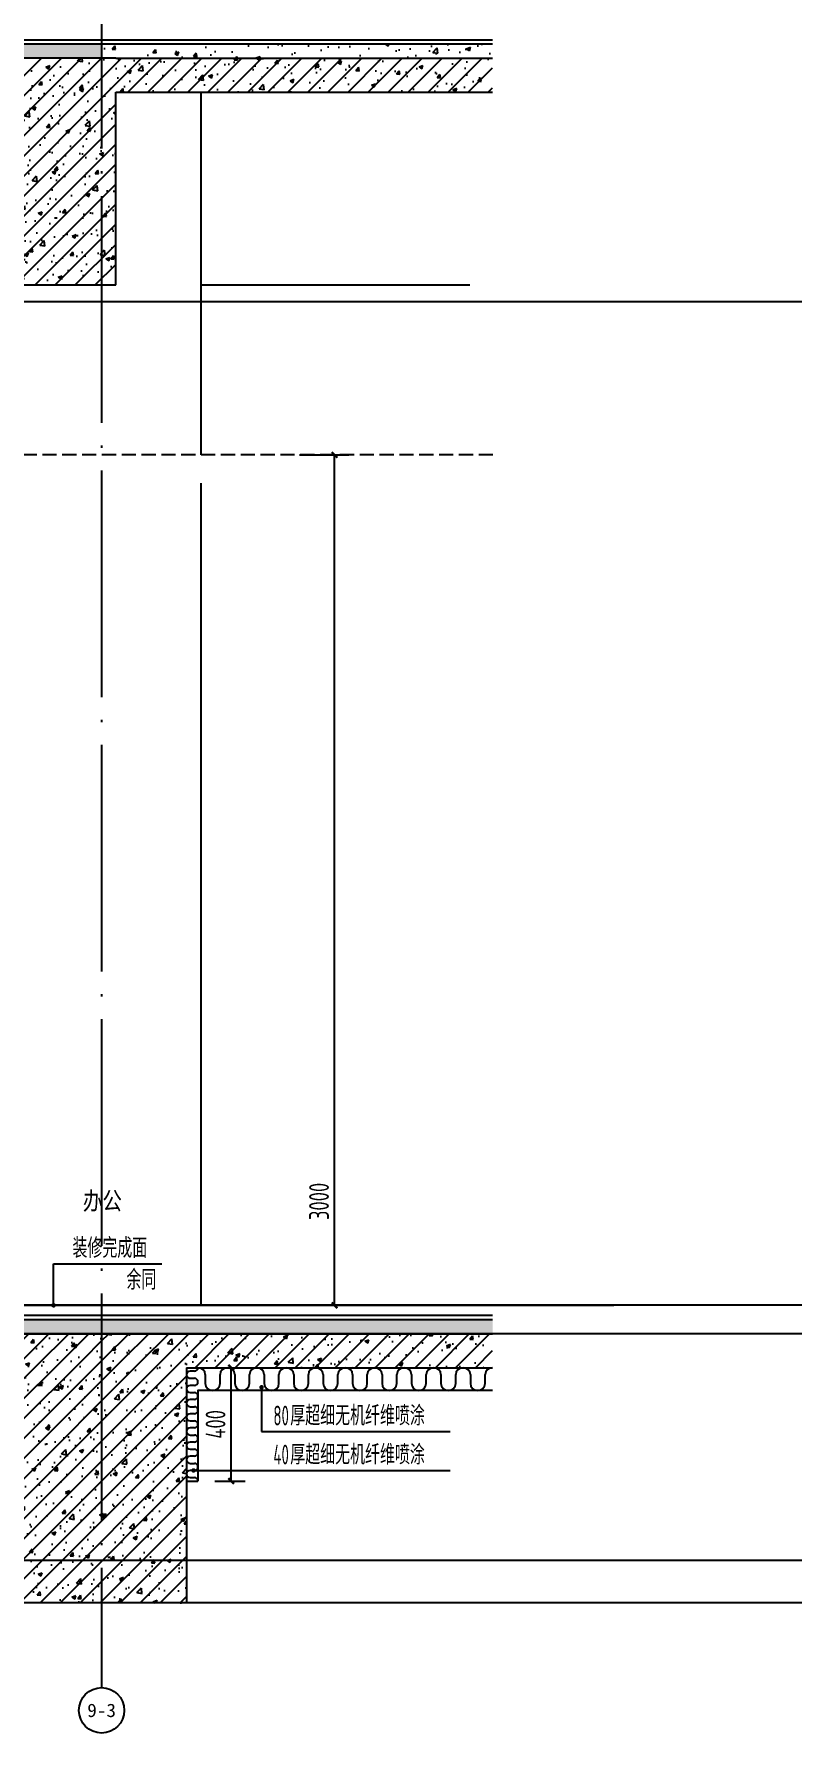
# Model space of a CAD drawing. Extents: x 198753 to 882193, y -399300 to 132460.
# Drawn here: x 387138 to 389814, y -79354 to -73360 of the extents above; entities that cross this region are included whole.
import ezdxf
from ezdxf.enums import TextEntityAlignment as Align

# ---------------------------------------------------------------- set-up
doc = ezdxf.new("R2010")
doc.units = 0
doc.header["$LTSCALE"] = 1000
doc.header["$MEASUREMENT"] = 0
doc.linetypes.add('DASH', pattern=[0.35, 0.25, -0.1])
doc.linetypes.add('DOTE', pattern=[2.42, 2, -0.2, 0.02, -0.2])
for name, color, linetype in [('01-标注_尺寸', 124, 'Continuous'), ('01-标注_符号', 200, 'Continuous'), ('01-标注_轴线坐标', 132, 'Continuous'), ('02-TEXT_标注', 130, 'Continuous'), ('02-TEXT_轴号', 7, 'Continuous'), ('05-填充_天正', 26, 'Continuous'), ('A-0-房间名称', 7, 'Continuous'), ('A-STR-面层', 191, 'Continuous'), ('A-SUR_保温', 222, 'Continuous'), ('A-SUR_面层', 191, 'Continuous'), ('A-TECH_结构', 21, 'Continuous'), ('A_AXIS-轴线', 36, 'DOTE'), ('A_STR-砼墙', 51, 'Continuous'), ('A_STR-砼柱', 51, 'Continuous'), ('AXIS_TEXT', 7, 'Continuous')]:
    doc.layers.add(name, color=color, linetype=linetype)
doc.layers.add('04-不打印_辅助线', color=165, linetype='Continuous', plot=False)
doc.styles.add('_TCH_AXIS', font='STXIHEI.TTF', dxfattribs={"width": 0.75})
doc.styles.add('_TCH_DIM', font='ROS1', dxfattribs={"width": 0.8, "bigfont": 'JD'})
doc.styles.add('_TCH_DIM_T3', font='ROS1', dxfattribs={"width": 0.8, "bigfont": 'JD'})
doc.styles.add('_TCH_SPACE', font='STXIHEI.TTF', dxfattribs={"width": 0.75, "height": 5})
doc.styles.add('COMPLEX', font='COMPLEX')
doc.dimstyles.new('_TCH_ARCH&&20', dxfattribs={"dimtxt": 70, "dimasz": 20, "dimexe": 50, "dimexo": 60, "dimgap": 20, "dimtad": 1, "dimdec": 0, "dimzin": 0, "dimdsep": 46, "dimtxsty": '_TCH_DIM_T3', "dimblk": 'ARCHTICK', "dimcen": 0.09, "dimclrt": 4, "dimazin": 2, "dimtfac": 1, "dimtdec": 0, "dimtix": 1, "dimtmove": 2, "dimatfit": 3, "dimfxl": 0, "dimtolj": 1, "dimtzin": 0, "dimarcsym": 0})
pattern_1 = [(45, (0, 0), (-35.355339, 35.355339), []), (50, (0, 0), (143.452037, -12.550427), [15, -165]), (355, (0, 0), (-27.750267, 150.438427), [12, -132]), (100.4514, (11.95, -1.05), (115.701876, 137.88791), [12.74804, -140.22842]), (46.1842, (0, 40), (213.44821, -33.1038), [22.5, -247.5]), (96.6356, (17.79, 37.24), (186.93254, 194.82357), [19.12206, -210.3426]), (351.1842, (0, 40), (186.93239, 194.82372), [18, -198]), (21, (20, 30), (119.38141, -80.523778), [15, -165]), (326, (20, 30), (48.663066, 145.03001), [12, -132]), (71.4514, (29.95, 23.29), (168.044526, 64.5061), [12.74804, -140.22842]), (37.5, (0, 0), (2.431971, 66.578771), [0, -130.4, 0, -134, 0, -132.5]), (7.5, (0, 0), (52.613907, 78.882342), [0, -76.4, 0, -127.4, 0, -50.5]), (327.5, (-44.6, 0), (106.764487, -4.510974), [0, -50, 0, -156, 0, -207]), (317.5, (-64.6, 0), (116.637234, 20.020996), [0, -65, 0, -103.6, 0, -147])]
pattern_2 = [(50, (0, 0), (143.452037, -12.550427), [15, -165]), (355, (0, 0), (-27.750267, 150.438427), [12, -132]), (100.4514, (11.95, -1.05), (115.701876, 137.88791), [12.74804, -140.22842]), (46.1842, (0, 40), (213.44821, -33.1038), [22.5, -247.5]), (96.6356, (17.79, 37.24), (186.93254, 194.82357), [19.12206, -210.3426]), (351.1842, (0, 40), (186.93239, 194.82372), [18, -198]), (21, (20, 30), (119.38141, -80.523778), [15, -165]), (326, (20, 30), (48.663066, 145.03001), [12, -132]), (71.4514, (29.95, 23.29), (168.044526, 64.5061), [12.74804, -140.22842]), (37.5, (0, 0), (2.431971, 66.578771), [0, -130.4, 0, -134, 0, -132.5]), (7.5, (0, 0), (52.613907, 78.882342), [0, -76.4, 0, -127.4, 0, -50.5]), (327.5, (-44.6, 0), (106.764487, -4.510974), [0, -50, 0, -156, 0, -207]), (317.5, (-64.6, 0), (116.637234, 20.020996), [0, -65, 0, -103.6, 0, -147])]

# ---------------------------------------------------------------- blocks, each defined once
blk = doc.blocks.new('dasgfs')
at = {"layer": '01-标注_符号'}
for p, q in [((0, 0), (0, 146.5)), ((0, 146.5), (382.7, 146.5))]:
    blk.add_line(p, q, dxfattribs=at)
at = {"layer": '01-标注_符号', "const_width": 8}
blk.add_lwpolyline([(0, -4, 1), (0, 4, 1)], format="xyb", close=True, dxfattribs=at)
at = {"layer": '02-TEXT_标注', "style": '_TCH_DIM', "width": 0.8}
for s, p in [('装修完成面', (66.9, 167.5)), ('余同', (257.5, 55.5))]:
    blk.add_text(s, height=69.46, dxfattribs=at).set_placement(p)
blk = doc.blocks.new('_ArchTick')
at = {"color": 0, "linetype": 'ByBlock', "const_width": 0.4}
blk.add_lwpolyline([(-0.5, -0.5), (0.5, 0.5)], dxfattribs=at)
blk = doc.blocks.new('*D1577')
at = {"layer": '01-标注_尺寸', "color": 0, "lineweight": -2, "transparency": 16777216}
for p, q in [((388075.4, -74844.9), (388249.2, -74844.9)), ((388199.2, -77844.9), (388199.2, -74844.9)), ((388075.4, -77844.9), (388249.2, -77844.9))]:
    blk.add_line(p, q, dxfattribs=at)
at = {"layer": 'Defpoints', "color": 0, "transparency": 16777216}
for p in [(388015.4, -74844.9), (388199.2, -74844.9), (388015.4, -77844.9)]:
    blk.add_point(p, dxfattribs=at)
at = {"layer": '01-标注_尺寸', "color": 0, "lineweight": -2, "transparency": 16777216, "xscale": 20, "yscale": 20, "zscale": 20}
for p, rotation in [((388199.2, -74844.9), 90), ((388199.2, -77844.9), 270)]:
    blk.add_blockref('_ArchTick', p, dxfattribs=dict(at, rotation=rotation))
at = {"layer": '01-标注_尺寸', "color": 4, "transparency": 16777216, "insert": (388144.2, -77478.4), "char_height": 70, "attachment_point": 5, "rotation": 90, "style": '_TCH_DIM_T3'}
blk.add_mtext('\\A1;3000', dxfattribs=at)
blk = doc.blocks.new('_AXISO')
blk.add_circle((0, 0), 0.5)
at = {"layer": 'AXIS_TEXT', "style": 'COMPLEX', "width": 1.041667}
blk.add_attdef('A', text='', height=0.56, dxfattribs=at).set_placement((-0.25, -0.28), (0.25, -0.28), align=Align.FIT)
blk = doc.blocks.new('$LinePat$保温层')
at = {"color": 0}
for p, q in [((24, -24), (24, -56)), ((72, -56), (72, -24))]:
    blk.add_line(p, q, dxfattribs=at)
for centre, start, end in [((96, -24), 90, 180), ((0, -24), 0, 90), ((48, -56), 180, 0)]:
    blk.add_arc(centre, 24, start, end, dxfattribs=at)
blk = doc.blocks.new('*D1578')
at = {"layer": '01-标注_尺寸', "color": 0, "lineweight": -2, "transparency": 16777216}
for p, q in [((387776.7, -78064.9), (387884, -78064.9)), ((387834, -78464.9), (387834, -78064.9)), ((387776.7, -78464.9), (387884, -78464.9))]:
    blk.add_line(p, q, dxfattribs=at)
at = {"layer": 'Defpoints', "color": 0, "transparency": 16777216}
for p in [(387716.7, -78064.9), (387834, -78064.9), (387716.7, -78464.9)]:
    blk.add_point(p, dxfattribs=at)
at = {"layer": '01-标注_尺寸', "color": 0, "lineweight": -2, "transparency": 16777216, "xscale": 20, "yscale": 20, "zscale": 20}
for p, rotation in [((387834, -78064.9), 90), ((387834, -78464.9), 270)]:
    blk.add_blockref('_ArchTick', p, dxfattribs=dict(at, rotation=rotation))
at = {"layer": '01-标注_尺寸', "color": 4, "transparency": 16777216, "insert": (387779, -78264.9), "char_height": 70, "attachment_point": 5, "rotation": 90, "style": '_TCH_DIM_T3'}
blk.add_mtext('\\A1;400', dxfattribs=at)

msp = doc.modelspace()

# ---------------------------------------------------------------- hatches: boundary and pattern name
at = {"layer": '05-填充_天正'}
h = msp.add_hatch(dxfattribs=at)
h.set_pattern_fill('混凝土', color=256, scale=20, style=0)
h.set_pattern_definition(pattern_2)
h.paths.add_polyline_path([(382676.7, -73444.9), (387376.7, -73444.9), (387376.7, -73394.9), (382676.7, -73394.9)])
h = msp.add_hatch(dxfattribs=at)
h.set_pattern_fill('混凝土', color=256, scale=20, style=0)
h.set_pattern_definition(pattern_2)
h.paths.add_polyline_path([(387376.7, -73394.9), (387376.7, -73444.9), (388756.7, -73444.9), (388756.7, -73394.9)])
h = msp.add_hatch(dxfattribs=at)
h.set_pattern_fill('钢筋混凝土', color=256, scale=20, style=0)
h.set_pattern_definition(pattern_1)
h.paths.add_polyline_path([(387026.7, -74244.9), (387426.7, -74244.9), (387426.7, -73444.9), (387026.7, -73444.9)])
h = msp.add_hatch(dxfattribs=at)
h.set_pattern_fill('钢筋混凝土', color=256, scale=20, style=0)
h.set_pattern_definition(pattern_1)
h.paths.add_polyline_path([(387426.7, -73444.9), (387426.7, -73564.9), (388756.7, -73564.9), (388756.7, -73444.9)])
h = msp.add_hatch(dxfattribs=at)
h.set_pattern_fill('混凝土', color=256, scale=20, style=0)
h.set_pattern_definition(pattern_2)
h.paths.add_polyline_path([(385076.7, -77894.9), (385076.7, -77944.9), (388756.7, -77944.9), (388756.7, -77894.9)])
h = msp.add_hatch(dxfattribs=at)
h.set_pattern_fill('钢筋混凝土', color=256, scale=20, style=0)
h.set_pattern_definition(pattern_1)
h.paths.add_polyline_path([(385076.7, -78064.9), (387076.7, -78064.9), (387376.7, -78024.9), (387376.7, -77944.9), (385076.7, -77944.9)])
h = msp.add_hatch(dxfattribs=at)
h.set_pattern_fill('钢筋混凝土', color=256, scale=20, style=0)
h.set_pattern_definition(pattern_1)
h.paths.add_polyline_path([(387376.7, -78024.9), (387676.7, -78064.9), (388756.7, -78064.9), (388756.7, -77944.9), (387376.7, -77944.9)])
h = msp.add_hatch(dxfattribs=at)
h.set_pattern_fill('钢筋混凝土', color=256, scale=20, style=0)
h.set_pattern_definition(pattern_1)
h.paths.add_polyline_path([(387376.7, -78024.9), (387076.7, -78064.9), (387076.7, -78894.9), (387676.7, -78894.9), (387676.7, -78064.9)])

# ---------------------------------------------------------------- linework, layer by layer
at = {"layer": '01-标注_符号'}
for p, q in [((387941.3, -78134.1), (387941.3, -78289.8)), ((387941.3, -78289.8), (388607.7, -78289.8)), ((387701.1, -78427.4), (387845.7, -78427.4)), ((387845.7, -78427.4), (388607.7, -78427.4))]:
    msp.add_line(p, q, dxfattribs=at)
at = {"layer": '01-标注_符号', "const_width": 8}
for points in [[(387941.3, -78130.1, 1), (387941.3, -78138.1, 1)], [(387697.1, -78427.4, 1), (387705.1, -78427.4, 1)]]:
    msp.add_lwpolyline(points, format="xyb", close=True, dxfattribs=at)
at = {"layer": '01-标注_轴线坐标'}
msp.add_line((387376.7, -78993.7), (387376.7, -79193.7), dxfattribs=at)
at = {"layer": '04-不打印_辅助线', "color": 251}
for p, q in [((408384.2, -74304.9), (338573.5, -74304.9)), ((419311, -77844.9), (338573.5, -77844.9)), ((419311, -77944.9), (338573.5, -77944.9)), ((419311, -78744.9), (338573.5, -78744.9)), ((419311, -78894.9), (338573.5, -78894.9))]:
    msp.add_line(p, q, dxfattribs=at)
at = {"layer": 'A-STR-面层'}
for points in [[(382676.7, -73379.9), (388756.7, -73379.9)], [(385076.7, -77879.9), (388756.7, -77879.9)]]:
    msp.add_lwpolyline(points, dxfattribs=at)
at = {"layer": 'A-STR-面层', "linetype": 'DASH', "ltscale": 0.2}
msp.add_lwpolyline([(388757.9, -74844.9), (385354.7, -74844.9), (385354.7, -74304.9), (385154.7, -74304.9)], dxfattribs=at)
at = {"layer": 'A-STR-面层', "linetype": 'DASH', "ltscale": 0.5}
msp.add_lwpolyline([(385076.7, -77844.9), (388756.7, -77844.9)], dxfattribs=at)
at = {"layer": 'A-SUR_保温'}
msp.add_line((387676.7, -78464.9), (387716.7, -78464.9), dxfattribs=at)
msp.add_lwpolyline([(388756.7, -78144.9), (387716.7, -78144.9), (387716.7, -78464.9)], dxfattribs=at)
at = {"layer": 'A-SUR_面层'}
for p, q in [((382676.7, -73394.9), (387376.7, -73394.9)), ((387376.7, -73394.9), (388756.7, -73394.9)), ((387426.7, -73444.9), (388756.7, -73444.9)), ((385076.7, -77894.9), (388756.7, -77894.9)), ((385076.7, -77944.9), (388756.7, -77944.9))]:
    msp.add_line(p, q, dxfattribs=at)
at = {"layer": 'A-TECH_结构'}
for points in [[(387726.7, -73564.9), (387726.7, -74844.9)], [(387726.7, -74244.9), (388676.7, -74244.9)], [(387726.7, -74944.9), (387726.7, -77844.9)]]:
    msp.add_lwpolyline(points, dxfattribs=at)
at = {"layer": 'A_AXIS-轴线', "ltscale": 0.4}
for p, q in [((387376.7, -60379.4), (387376.7, -78993.7)), ((383539.3, -77844.9), (388577.9, -77844.9)), ((383731.3, -77844.9), (389184.5, -77844.9))]:
    msp.add_line(p, q, dxfattribs=at)
at = {"layer": 'A_STR-砼墙'}
for p, q in [((387426.7, -73444.9), (388756.7, -73444.9)), ((387426.7, -73564.9), (388756.7, -73564.9)), ((385076.7, -77944.9), (387376.7, -77944.9)), ((387376.7, -77944.9), (388756.7, -77944.9)), ((387676.7, -78064.9), (387676.7, -78894.9)), ((387676.7, -78064.9), (388756.7, -78064.9))]:
    msp.add_line(p, q, dxfattribs=at)
at = {"layer": 'A_STR-砼柱'}
for p, q in [((387426.7, -73444.9), (387026.7, -73444.9)), ((387426.7, -74244.9), (387426.7, -73564.9)), ((387026.7, -74244.9), (387426.7, -74244.9))]:
    msp.add_line(p, q, dxfattribs=at)

# ---------------------------------------------------------------- block references
msp.add_blockref('dasgfs', (387206.8, -77844.9))
at = {"layer": '01-标注_轴线坐标'}
ref = msp.add_blockref('_AXISO', (387376.7, -79273.7), dxfattribs=dict(at, xscale=160, yscale=160, zscale=160))
ref.add_attrib('A', '9-3', dxfattribs={"layer": '02-TEXT_轴号', "height": 47.36, "style": '_TCH_AXIS', "width": 1.482143}).set_placement((387325.9, -79297.4), (387427.4, -79297.4), align=Align.FIT)
at = {"layer": 'A-SUR_保温'}
for p, xscale, yscale, zscale, rotation in [((387716.7, -78064.9), 0.5208333332248536, 0.4999999998742679, 0.4999999998742679, 270.0000000000834), ((387716.7, -78064.9), 1.083333333113459, 0.9999999997485357, 0.9999999997485357, 359.9999999999936), ((387820.7, -78064.9), 1.083333333113459, 0.9999999997485357, 0.9999999997485357, 359.9999999999936), ((387924.7, -78064.9), 1.083333333113459, 0.9999999997485357, 0.9999999997485357, 359.9999999999936), ((388028.7, -78064.9), 1.083333333113459, 0.9999999997485357, 0.9999999997485357, 359.9999999999936), ((388132.7, -78064.9), 1.083333333113459, 0.9999999997485357, 0.9999999997485357, 359.9999999999936), ((388236.7, -78064.9), 1.083333333113459, 0.9999999997485357, 0.9999999997485357, 359.9999999999936), ((388340.7, -78064.9), 1.083333333113459, 0.9999999997485357, 0.9999999997485357, 359.9999999999936), ((388444.7, -78064.9), 1.083333333113459, 0.9999999997485357, 0.9999999997485357, 359.9999999999936), ((388548.7, -78064.9), 1.083333333113459, 0.9999999997485357, 0.9999999997485357, 359.9999999999936), ((388652.7, -78064.9), 1.083333333113459, 0.9999999997485357, 0.9999999997485357, 359.9999999999936), ((387716.7, -78114.9), 0.5208333332248536, 0.4999999998742679, 0.4999999998742679, 270.0000000000834), ((387716.7, -78164.9), 0.5208333332248536, 0.4999999998742679, 0.4999999998742679, 270.0000000000834), ((387716.7, -78214.9), 0.5208333332248536, 0.4999999998742679, 0.4999999998742679, 270.0000000000834), ((387716.7, -78264.9), 0.5208333332248536, 0.4999999998742679, 0.4999999998742679, 270.0000000000834), ((387716.7, -78314.9), 0.5208333332248536, 0.4999999998742679, 0.4999999998742679, 270.0000000000834), ((387716.7, -78364.9), 0.5208333332248536, 0.4999999998742679, 0.4999999998742679, 270.0000000000834), ((387716.7, -78414.9), 0.5208333332248536, 0.4999999998742679, 0.4999999998742679, 270.0000000000834)]:
    msp.add_blockref('$LinePat$保温层', p, dxfattribs=dict(at, xscale=xscale, yscale=yscale, zscale=zscale, rotation=rotation))

# ---------------------------------------------------------------- texts
at = {"layer": '02-TEXT_标注', "style": '_TCH_DIM'}
for s, height, width, p in [('80', 70, 0.64, (387983, -78268.8)), ('厚超细无机纤维喷涂', 69.46, 0.8, (388042.7, -78268.8)), ('40', 70, 0.64, (387983, -78406.4)), ('厚超细无机纤维喷涂', 69.46, 0.8, (388042.7, -78406.4))]:
    msp.add_text(s, height=height, dxfattribs=dict(at, width=width)).set_placement(p)
at = {"layer": 'A-0-房间名称', "style": '_TCH_SPACE', "width": 0.8}
msp.add_text('办公', height=63.25, dxfattribs=at).set_placement((387310.4, -77507.8))

# ---------------------------------------------------------------- dimensions: what is measured, and where the dimension line sits
at = {"layer": '01-标注_尺寸'}
dim = msp.add_linear_dim(base=(388199.2, -74844.9), p1=(388015.4, -77844.9), p2=(388015.4, -74844.9), angle=90, dimstyle='_TCH_ARCH&&20', dxfattribs=at)
dim.commit()
dim.dimension.update_dxf_attribs({"geometry": '*D1577', "text_midpoint": (388144.2, -77478.4), "dimtype": 161})
dim = msp.add_aligned_dim(p1=(387716.7, -78464.9), p2=(387716.7, -78064.9), distance=-117.3, dimstyle='_TCH_ARCH&&20', dxfattribs=at)
dim.commit()
dim.dimension.update_dxf_attribs({"geometry": '*D1578', "text_midpoint": (387779, -78264.9)})

doc.saveas('drawing.dxf')
